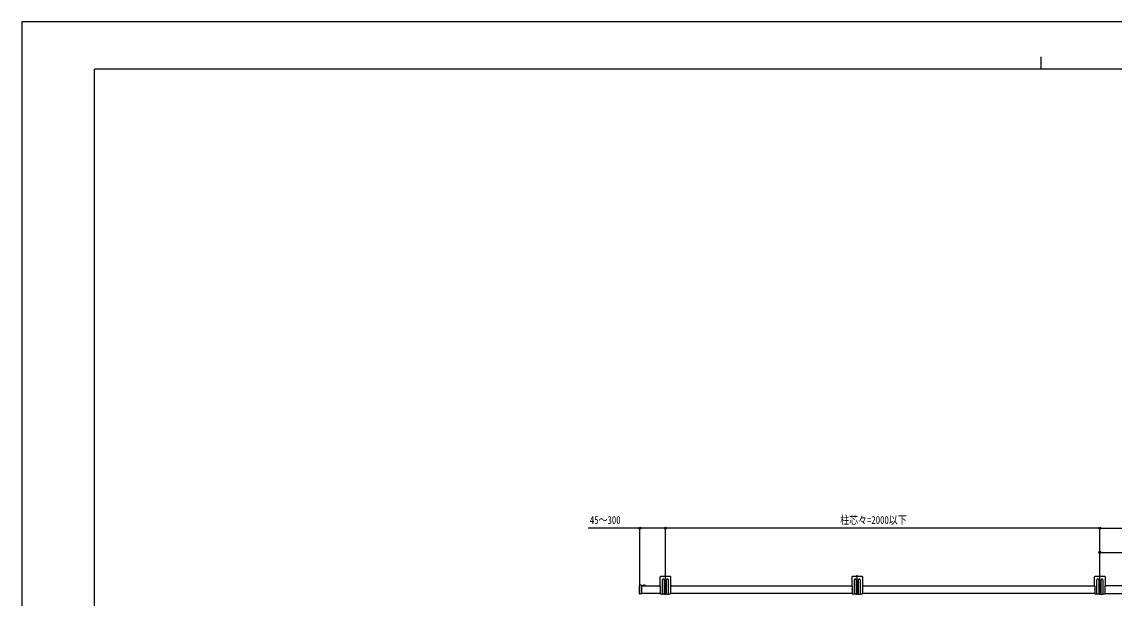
# Model space of a CAD drawing. Units: millimetres, scale not verified. Extents: x -4205 to 4205, y -2970 to 2970.
# Drawn here: x -4205 to 298, y 592 to 2970 of the extents above; entities that cross this region are included whole.
import ezdxf
from ezdxf.enums import TextEntityAlignment as Align

# ---------------------------------------------------------------- set-up
doc = ezdxf.new("R2010")
doc.units = ezdxf.units.MM
doc.header["$LTSCALE"] = 16
for name, color, linetype in [('0-3_YKK_A1', 4, 'Continuous'), ('0-4_YKK_D', 6, 'Continuous'), ('0-5_YKK_ZWAK', 7, 'Continuous')]:
    doc.layers.add(name, color=color, linetype=linetype)
doc.styles.add('ＭＳ ゴシック', font='')
doc.styles.get('ＭＳ ゴシック').set_extended_font_data('MS Gothic')

msp = doc.modelspace()

# ---------------------------------------------------------------- linework, layer by layer
at = {"layer": '0-3_YKK_A1'}
for p, q in [((-1575.06, 679.33), (-1575.06, 645.83)), ((-1531.56, 681.83), (-1572.56, 681.83)), ((-1552.06, 606.31), (-1552.06, 687.48)), ((-1552.06, 605.63), (-1552.06, 686.53)), ((-1529.06, 645.83), (-1529.06, 679.33)), ((-784.06, 679.33), (-784.06, 645.83)), ((-740.56, 681.83), (-781.56, 681.83)), ((-761.06, 606.31), (-761.06, 687.48)), ((-761.06, 605.63), (-761.06, 686.53)), ((-738.06, 645.83), (-738.06, 679.33)), ((215.94, 679.33), (215.94, 645.83)), ((259.44, 681.83), (218.44, 681.83)), ((238.94, 606.31), (238.94, 687.48)), ((238.94, 605.63), (238.94, 686.53)), ((261.94, 645.83), (261.94, 679.33)), ((-1659.06, 611.17), (-1659.06, 644.81)), ((-1651.38, 646.22), (-1658.12, 645.81)), ((-1657.06, 608.72), (-1657.06, 647.05)), ((-1651.06, 645.92), (-1651.06, 645.24)), ((-1651.06, 645.24), (-1651.06, 610.74)), ((-1651.06, 643.83), (-1573.06, 643.83)), ((-1635.97, 643.83), (-1643.16, 643.83)), ((-1641.61, 645.8), (-1640.71, 643.98)), ((-1639.56, 643.37), (-1640.71, 643.98)), ((-1639.56, 647.33), (-1639.56, 640.76)), ((-1639.56, 643.37), (-1638.42, 643.98)), ((-1637.51, 645.8), (-1638.42, 643.98)), ((-1573.06, 643.83), (-1575.06, 645.83)), ((-1573.06, 643.83), (-1573.06, 643.55)), ((-1573.06, 642.12), (-1573.06, 628.55)), ((-1564.06, 610.33), (-1564.06, 668.03)), ((-1558.31, 647.03), (-1545.81, 647.03)), ((-1557.06, 668.03), (-1557.06, 610.33)), ((-1547.81, 647.03), (-1556.31, 647.03)), ((-1553.31, 646.62), (-1554.14, 646.62)), ((-1550.82, 647.45), (-1549.99, 647.45)), ((-1547.06, 610.33), (-1547.06, 668.03)), ((-1540.06, 668.03), (-1540.06, 610.33)), ((-1529.06, 645.83), (-1531.06, 643.83)), ((-1531.06, 643.83), (-782.06, 643.83)), ((-1531.06, 643.83), (-1531.06, 643.55)), ((-1531.06, 642.12), (-1531.06, 628.55)), ((-782.06, 643.83), (-784.06, 645.83)), ((-782.06, 643.83), (-782.06, 643.55)), ((-782.06, 642.12), (-782.06, 628.55)), ((-773.06, 610.33), (-773.06, 668.03)), ((-767.31, 647.03), (-754.81, 647.03)), ((-766.06, 668.03), (-766.06, 610.33)), ((-756.81, 647.03), (-765.31, 647.03)), ((-762.3, 646.62), (-763.13, 646.62)), ((-759.81, 647.45), (-758.98, 647.45)), ((-756.06, 610.33), (-756.06, 668.03)), ((-749.06, 668.03), (-749.06, 610.33)), ((-738.06, 645.83), (-740.06, 643.83)), ((-740.06, 643.83), (217.94, 643.83)), ((-740.06, 643.83), (-740.06, 643.55)), ((-740.06, 642.12), (-740.06, 628.55)), ((217.94, 643.83), (215.94, 645.83)), ((217.94, 643.83), (217.94, 643.55)), ((217.94, 642.12), (217.94, 628.55)), ((226.94, 610.33), (226.94, 668.03)), ((232.69, 647.03), (245.19, 647.03)), ((233.94, 668.03), (233.94, 610.33)), ((243.19, 647.03), (234.69, 647.03)), ((237.7, 646.62), (236.87, 646.62)), ((240.19, 647.45), (241.02, 647.45)), ((243.94, 610.33), (243.94, 668.03)), ((250.94, 668.03), (250.94, 610.33)), ((261.94, 645.83), (259.94, 643.83)), ((338.44, 643.83), (259.94, 643.83)), ((259.94, 643.83), (259.94, 643.55)), ((259.94, 642.12), (259.94, 628.55)), ((-1651.38, 609.76), (-1658.12, 610.17)), ((-1573.06, 611.83), (-1651.06, 611.83)), ((-1651.06, 610.74), (-1651.06, 610.06)), ((-1573.06, 627.12), (-1573.06, 610.33)), ((-1573.06, 610.33), (-1564.06, 610.33)), ((-1558.06, 609.33), (-1563.06, 609.33)), ((-1557.06, 610.33), (-1547.06, 610.33)), ((-1546.06, 609.33), (-1541.06, 609.33)), ((-1540.06, 610.33), (-1531.06, 610.33)), ((-1531.06, 627.12), (-1531.06, 610.33)), ((-782.06, 611.83), (-1531.06, 611.83)), ((-782.06, 627.12), (-782.06, 610.33)), ((-782.06, 610.33), (-773.06, 610.33)), ((-767.06, 609.33), (-772.06, 609.33)), ((-766.06, 610.33), (-756.06, 610.33)), ((-755.06, 609.33), (-750.06, 609.33)), ((-749.06, 610.33), (-740.06, 610.33)), ((-740.06, 627.12), (-740.06, 610.33)), ((217.94, 611.83), (-740.06, 611.83)), ((217.94, 627.12), (217.94, 610.33)), ((217.94, 610.33), (226.94, 610.33)), ((232.94, 609.33), (227.94, 609.33)), ((233.94, 610.33), (243.94, 610.33)), ((244.94, 609.33), (249.94, 609.33)), ((250.94, 610.33), (259.94, 610.33)), ((259.94, 627.12), (259.94, 610.33)), ((259.94, 611.83), (338.44, 611.83))]:
    msp.add_line(p, q, dxfattribs=at)
for points in [[(-1554.14, 646.62), (-1554.14, 647.45), (-1553.31, 647.45)], [(-1552.48, 648.28), (-1552.48, 649.11), (-1551.65, 649.11), (-1551.65, 648.28)], [(-1551.65, 645.79), (-1551.65, 644.96), (-1552.48, 644.96), (-1552.48, 645.79)], [(-1549.99, 647.45), (-1549.99, 646.62), (-1550.82, 646.62)], [(-763.13, 646.62), (-763.13, 647.45), (-762.3, 647.45)], [(-761.47, 648.28), (-761.47, 649.11), (-760.64, 649.11), (-760.64, 648.28)], [(-760.64, 645.79), (-760.64, 644.96), (-761.47, 644.96), (-761.47, 645.79)], [(-758.98, 647.45), (-758.98, 646.62), (-759.81, 646.62)], [(236.87, 646.62), (236.87, 647.45), (237.7, 647.45)], [(238.53, 648.28), (238.53, 649.11), (239.36, 649.11), (239.36, 648.28)], [(239.36, 645.79), (239.36, 644.96), (238.53, 644.96), (238.53, 645.79)], [(241.02, 647.45), (241.02, 646.62), (240.19, 646.62)]]:
    msp.add_lwpolyline(points, dxfattribs=at)
for centre in [(-1552.06, 647.03), (-761.06, 647.03), (238.94, 647.03)]:
    msp.add_circle(centre, 4.25, dxfattribs=at)
for centre, radius, start, end in [((-1572.56, 679.33), 2.5, 90, 180), ((-1531.56, 679.33), 2.5, 0, 90), ((-781.56, 679.33), 2.5, 90, 180), ((-740.56, 679.33), 2.5, 0, 90), ((218.44, 679.33), 2.5, 90, 180), ((259.44, 679.33), 2.5, 0, 90), ((-1658.06, 644.81), 1, 93.5, 180), ((-1651.36, 645.92), 0.3, 0, 93.5), ((-1643.16, 643.99), 0.154, 152.71904, 270), ((-1639.56, 642.13), 4.2, 27.28096, 152.71904), ((-1635.97, 643.99), 0.154, 270, 27.28096), ((-1573.76, 642.83), 1, 314.427, 45.573), ((-1560.56, 668.03), 3.5, 0, 180), ((-1553.31, 648.28), 0.83, 270, 0), ((-1553.31, 645.79), 0.83, 0, 90), ((-1550.82, 648.28), 0.83, 180, 270), ((-1550.82, 645.79), 0.83, 90, 180), ((-1543.56, 668.03), 3.5, 0, 180), ((-1530.36, 642.83), 1, 134.427, 225.573), ((-782.76, 642.83), 1, 314.427, 45.573), ((-769.56, 668.03), 3.5, 0, 180), ((-762.3, 648.28), 0.83, 270, 0), ((-762.3, 645.79), 0.83, 0, 90), ((-759.81, 648.28), 0.83, 180, 270), ((-759.81, 645.79), 0.83, 90, 180), ((-752.56, 668.03), 3.5, 0, 180), ((-739.36, 642.83), 1, 134.427, 225.573), ((217.24, 642.83), 1, 314.427, 45.573), ((230.44, 668.03), 3.5, 0, 180), ((237.7, 648.28), 0.83, 270, 0), ((237.7, 645.79), 0.83, 0, 90), ((240.19, 648.28), 0.83, 180, 270), ((240.19, 645.79), 0.83, 90, 180), ((247.44, 668.03), 3.5, 0, 180), ((260.64, 642.83), 1, 134.427, 225.573), ((-1658.06, 611.17), 1, 180, 266.5), ((-1651.36, 610.06), 0.3, 266.5, 0), ((-1573.76, 627.83), 1, 314.427, 45.573), ((-1563.06, 610.33), 1, 180, 270), ((-1558.06, 610.33), 1, 270, 0), ((-1546.06, 610.33), 1, 180, 270), ((-1541.06, 610.33), 1, 270, 0), ((-1530.36, 627.83), 1, 134.427, 225.573), ((-782.76, 627.83), 1, 314.427, 45.573), ((-772.06, 610.33), 1, 180, 270), ((-767.06, 610.33), 1, 270, 0), ((-755.06, 610.33), 1, 180, 270), ((-750.06, 610.33), 1, 270, 0), ((-739.36, 627.83), 1, 134.427, 225.573), ((217.24, 627.83), 1, 314.427, 45.573), ((227.94, 610.33), 1, 180, 270), ((232.94, 610.33), 1, 270, 0), ((244.94, 610.33), 1, 180, 270), ((249.94, 610.33), 1, 270, 0), ((260.64, 627.83), 1, 134.427, 225.573)]:
    msp.add_arc(centre, radius, start, end, dxfattribs=at)
at = {"layer": '0-4_YKK_D'}
for p, q in [((-1657.06, 648.05), (-1657.06, 882.53)), ((-1552.06, 684.54), (-1552.06, 882.53)), ((-1552.06, 685.54), (-1552.06, 882.53)), ((238.94, 881.53), (-1552.06, 881.53)), ((238.94, 688.48), (238.94, 882.53)), ((238.94, 688.48), (238.94, 882.53)), ((238.94, 881.53), (2238.94, 881.53)), ((238.94, 688.48), (238.94, 782.53))]:
    msp.add_line(p, q, dxfattribs=at)
for points in [[(-1552.06, 881.53), (-1657.06, 881.53), (-1870.46, 881.53)], [(238.94, 781.53), (342.94, 781.53), (587.72, 781.53)]]:
    msp.add_lwpolyline(points, dxfattribs=at)
for centre in [(-1657.06, 881.53), (-1552.06, 881.53), (-1552.06, 881.53), (238.94, 881.53), (238.94, 881.53), (238.94, 781.53)]:
    msp.add_circle(centre, 4.25, dxfattribs=at)
at = {"layer": '0-5_YKK_ZWAK'}
for p, q in [((-4.98, 2825), (-4.98, 2775)), ((3895.02, 2775), (-3904.98, 2775)), ((-3904.98, -2525), (-3904.98, 2775))]:
    msp.add_line(p, q, dxfattribs=at)
msp.add_lwpolyline([(-4205, -2970), (4205, -2970), (4205, 2970), (-4205, 2970)], close=True, dxfattribs=at)

# ---------------------------------------------------------------- texts
at = {"layer": '0-4_YKK_D', "style": 'ＭＳ ゴシック', "width": 0.8}
for s, p in [('45～300', (-1863.46, 888.53)), ('柱芯々=2000以下', (-831.76, 888.53))]:
    msp.add_text(s, height=32.99, dxfattribs=at).set_placement(p, align=Align.BOTTOM_LEFT)

doc.saveas('drawing.dxf')
